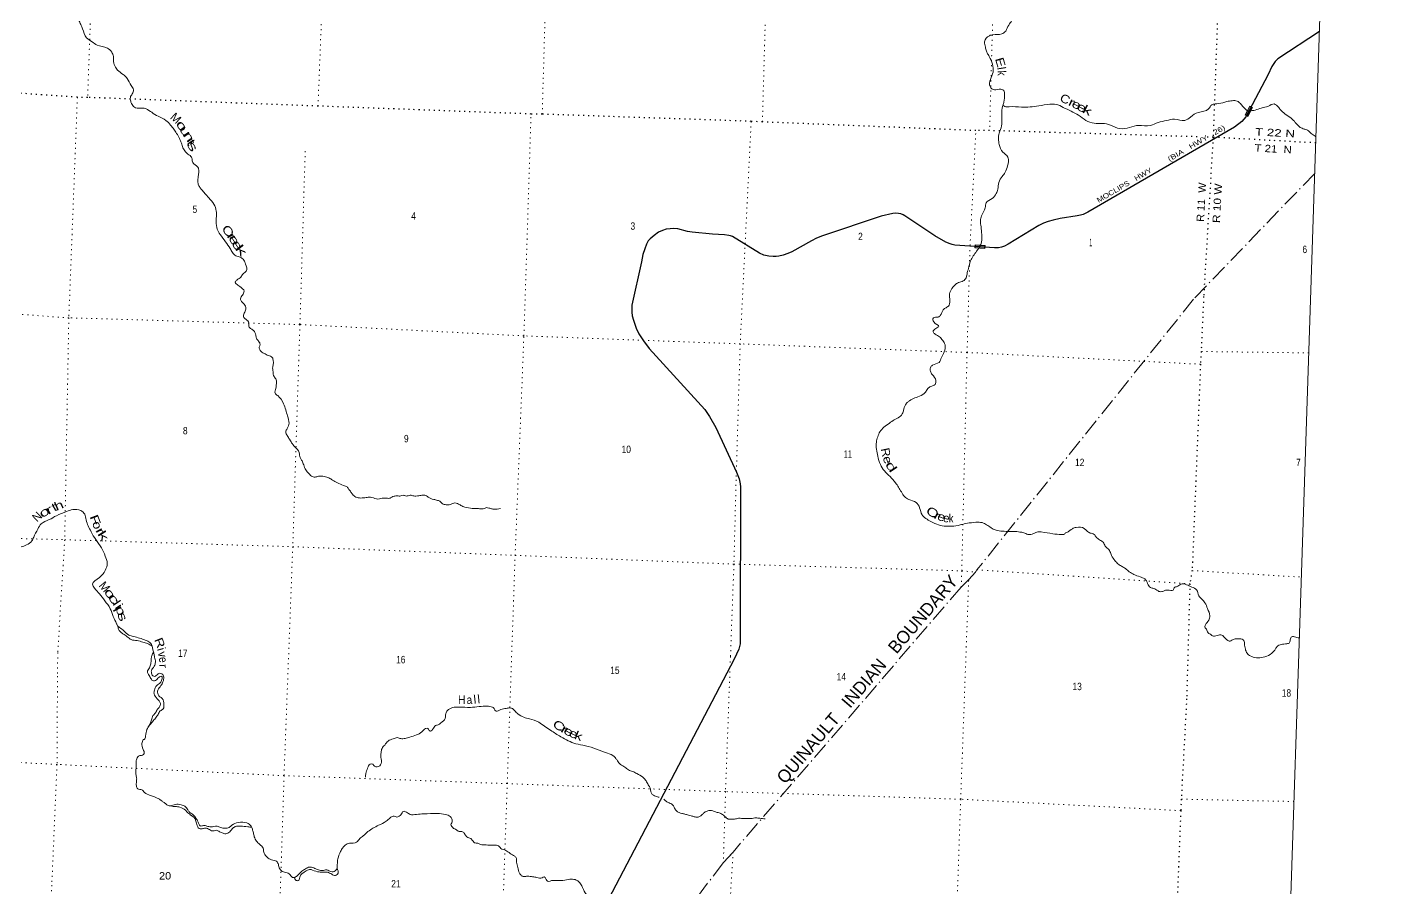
# Model space of a CAD drawing. Header units: feet. Extents: x -845745 to -745759, y -170898 to 15581.
# Drawn here: x -778136 to -745759, y -61884 to -41507 of the extents above; entities that cross this region are included whole.
import ezdxf
from ezdxf.enums import TextEntityAlignment as Align

# ---------------------------------------------------------------- set-up
doc = ezdxf.new("R2010")
doc.units = ezdxf.units.FT
doc.header["$LTSCALE"] = 80
doc.linetypes.add('DOT_DASHED', pattern=[7.7, 5, -1.2, 0.3, -1.2])
doc.linetypes.add('DOTTED', pattern=[1.5, 0.3, -1.2])
for name, color, linetype, lineweight in [('29', 7, 'Continuous', 25), ('31', 7, 'Continuous', 13), ('39', 7, 'Continuous', 13), ('4', 7, 'Continuous', 13), ('44', 7, 'DOT_DASHED', 13), ('6', 7, 'DOTTED', 25), ('7', 7, 'DOTTED', 13)]:
    doc.layers.add(name, color=color, linetype=linetype, lineweight=lineweight)
doc.layers.add('30', color=7, linetype='Continuous')
doc.layers.add('41', color=7, linetype='Continuous')

msp = doc.modelspace()

# ---------------------------------------------------------------- linework, layer by layer
at = {"layer": '29'}
for points in [[(-747539.83, -41607.3), (-748521.52, -42251.58), (-748591.96, -42319.38), (-748671.42, -42435.38), (-748755.24, -42627.71), (-749280.31, -43623.67), (-749381.38, -43740.79), (-749551.37, -43871.43), (-753024.94, -45886.96), (-753134.09, -45937.98), (-753196.61, -45958.16), (-753277.7, -45972.17), (-753678.6, -46037.68), (-753842.03, -46071.18), (-753962.89, -46105.57), (-754073.98, -46145.85), (-754185.89, -46201.97), (-754911.08, -46644.24), (-754994.71, -46687.73), (-755070.72, -46714.81), (-755141.94, -46726.08), (-755236.32, -46730.74), (-756173.37, -46663.21), (-756238.15, -46650.39), (-756286.56, -46636.27), (-756388.05, -46594.67), (-756643.92, -46445.97), (-757358.56, -45969.26), (-757397.48, -45948.02), (-757453.36, -45922.84), (-757509.83, -45912.75), (-757568.32, -45906.69), (-757639.59, -45912.7), (-757917.85, -45980.82), (-759305.83, -46444.48), (-759452.14, -46504.08), (-759570.1, -46567.54), (-760036.05, -46821.94), (-760126.69, -46862.99), (-760241.78, -46900.65), (-760338.6, -46924.87), (-760405.16, -46930.92), (-760471.71, -46932.94), (-760580.63, -46924.87), (-760693.58, -46900.65), (-760798.52, -46857.84), (-761439.32, -46462.88), (-761489.26, -46443.53), (-761527.58, -46433.44), (-761626.87, -46421.56), (-761914.03, -46406.72), (-762393.07, -46358.45), (-762506.81, -46339.59), (-762730.23, -46283.27), (-762827.51, -46272.99), (-762916.25, -46277.03), (-763011.05, -46291.16), (-763093.65, -46315.94), (-763190.56, -46361.79), (-763293.39, -46435.38), (-763388.22, -46515.17), (-763432.59, -46565.63), (-763476.29, -46640.11), (-763517.3, -46749.28), (-763558.17, -46886.93), (-763596.59, -47063.54)], [(-763596.59, -47063.54), (-763819.48, -48088.31), (-763825.89, -48155.95), (-763822.86, -48253.83), (-763814.8, -48336.58), (-763786.68, -48440.21), (-763716.98, -48630.22), (-763654.2, -48763.63), (-763547.55, -48930.93), (-763408.12, -49115.5), (-762093.07, -50555.62), (-761982.4, -50723.07), (-761831.84, -50984.65), (-761341.04, -52039.02), (-761282.83, -52200.42), (-761256.3, -52317.43), (-761251.9, -52391.03), (-761260.34, -55889.61), (-761260.34, -56107.57), (-761290.64, -56238.88), (-761397.49, -56470.85), (-764817.23, -63000.57)]]:
    msp.add_lwpolyline(points, dxfattribs=at)
at = {"layer": '31'}
for p, q in [((-749300.43, -43582.76), (-749189.65, -43372.68)), ((-749189.65, -43372.68), (-749126.63, -43405.92)), ((-755695.41, -46660.32), (-755458.42, -46675.81)), ((-755458.42, -46675.81), (-755463.06, -46746.91))]:
    msp.add_line(p, q, dxfattribs=at)
for points in [[(-749289.62, -43579.41), (-749186.3, -43383.48), (-749137.43, -43409.26), (-749240.76, -43605.19)], [(-755687.94, -46668.82), (-755466.92, -46683.27), (-755470.52, -46738.4), (-755691.54, -46723.95)]]:
    msp.add_lwpolyline(points, close=True, dxfattribs=at)
for points in [[(-749126.63, -43405.92), (-749237.42, -43616), (-749300.43, -43582.76)], [(-755463.06, -46746.91), (-755700.05, -46731.42), (-755695.41, -46660.32)]]:
    msp.add_lwpolyline(points, dxfattribs=at)
at = {"layer": '39'}
for points in [[(-755057.12, -43677.93), (-755061.28, -43510.63), (-755031.01, -43338.93), (-755021.46, -43307.17), (-755003.5, -43225.47), (-754998.66, -43080.75), (-755002.03, -43024.22), (-755088.05, -42969.83), (-755237.94, -42988.93), (-755341, -42911.59), (-755331.01, -42742.95), (-755268.21, -42564.73), (-755357.67, -42200.15), (-755385.62, -42152.52), (-755426.21, -42074.11), (-755449.77, -41976.36), (-755469.8, -41846.57), (-755356.39, -41704.96), (-755270.68, -41680.82), (-755062.43, -41662.46), (-754968.6, -41594.41), (-754897.47, -41452.82), (-754824.04, -41347.57), (-754780.46, -41192.6), (-754748.45, -41069.29), (-754714.44, -40946.08), (-754725.65, -40885.15), (-754795.97, -40839.56), (-754944.64, -40832.54), (-755034.39, -40771.94), (-755147.21, -40645.82), (-755228.56, -40535.28), (-755239.58, -40470.34), (-755171.59, -40395.03), (-755135.47, -40269.91), (-755185.66, -40054.14), (-755220.64, -39857.21), (-755249.76, -39749.13), (-755480.05, -39637.61), (-755681.82, -39603.93), (-755853.72, -39619.97), (-755973.08, -39717.01), (-756054.1, -39727.28), (-756245.68, -39520.95), (-756331.93, -39343.74), (-756363.76, -39122.8), (-756391.11, -38849.73), (-756404.93, -38716.2), (-756425.52, -38640.74), (-756416.94, -38544.52), (-756450.26, -38440.27), (-756590.59, -38469.88), (-756739.7, -38557.47), (-756853.49, -38707.11), (-757047.96, -38774.44), (-757220.16, -38754.23), (-757277.48, -38689.12), (-757318.49, -38491.9), (-757249.75, -38358.25), (-757149.06, -38187.85), (-757170.92, -38053.95), (-757254.75, -37953.36), (-757307.59, -37836.11), (-757279.33, -37664.31), (-757211.92, -37558.78), (-757225.45, -37419.23), (-757369.16, -37350.04), (-757592.19, -37212.68), (-757729.03, -37083.42), (-757812.67, -36978.81), (-757911.79, -36945.95), (-757970.99, -37005.57), (-758088.35, -37060.42), (-758261.24, -36969.72), (-758401.15, -36820.19), (-758489.56, -36773.74), (-758687.29, -36782.52), (-758861.66, -36850.8), (-759047.77, -37039.31), (-759199.54, -37183.13), (-759353.34, -37284.59), (-759502.08, -37321.86), (-759626.92, -37322.01), (-759742.3, -37292.41), (-759893.76, -37216.81), (-760241.76, -36997.05), (-760519.05, -36814.86), (-760851.3, -36475.05), (-761100.93, -36304.23), (-761312.47, -36221.77), (-761434.64, -36207.95)], [(-772727.76, -48797.06), (-772748.92, -48733.65), (-772777.06, -48690.04), (-772837.53, -48648.94), (-772889.02, -48588.13), (-772889.04, -48503.57), (-772961.68, -48421.63), (-773017.47, -48366.65), (-773001.04, -48274.82), (-772962.42, -48182.02), (-772971.15, -48111.15), (-773001.3, -48067.45), (-773064.65, -48002.05), (-773087.72, -47936.54), (-773045.27, -47847.95), (-773002.83, -47759.36), (-773106.18, -47645.77), (-773189.71, -47581.43), (-773212.2, -47546.14), (-773175.39, -47491.51), (-773079.46, -47421.55), (-773029.55, -47345.39), (-772951.99, -47280.6), (-772968.2, -47112.74), (-773008.22, -47022.27), (-773093.38, -46949.8), (-773198.53, -46916.66), (-773277.57, -46842.46), (-773335.38, -46745.11), (-773444.58, -46584.94), (-773571.2, -46409.86), (-773638.01, -46289.94), (-773665.71, -46109.46), (-773658.11, -45948.76), (-773661.96, -45860), (-773716.64, -45696.36), (-773840.38, -45545.57), (-773932.05, -45440.59), (-774010.14, -45346.31), (-774025.46, -45329.48), (-774072.54, -45260.82), (-774096.96, -45181.16), (-774087.92, -45032.61), (-774076.67, -44922.41), (-774079.65, -44857.85), (-774122.91, -44793.4), (-774189.12, -44745.98), (-774229.71, -44667.56), (-774245.9, -44584.26), (-774332.98, -44509.69), (-774388.77, -44454.71), (-774452.61, -44357.08), (-774489.85, -44250.63), (-774534.85, -44137.78), (-774601.66, -44017.87), (-774667.6, -43922.15), (-774743.4, -43821.94), (-774854.88, -43709.98), (-775037.53, -43612.78), (-775190.14, -43519.01), (-775325.25, -43438.14), (-775418.91, -43417.62), (-775571.78, -43414.43), (-775656.47, -43331.92), (-775689.11, -43255.89), (-775696.98, -43166.94), (-775652.62, -43080.45), (-775623.95, -42985.17), (-775675.55, -42884.09), (-775770.4, -42718.55), (-775870.49, -42621.22), (-776000.53, -42518.45), (-776032.78, -42476.67), (-776089.64, -42359.23), (-776100.03, -42195.67), (-776137.46, -42093.25), (-776241.77, -41999.74), (-776484.01, -41927.91), (-776603.13, -41849.82), (-776735.47, -41752.98), (-776826.31, -41545.36), (-776869.68, -41440.64), (-776916.78, -41329.7), (-776921.59, -41261.03), (-776895.39, -41217.97), (-776864.33, -41114.75), (-776996.68, -40975.64), (-777139.9, -40938.68), (-777271.74, -40874.07), (-777423.77, -40810.53), (-777599.44, -40693.53)], [(-747622.68, -44115.76), (-747641.62, -44087.82), (-747734.32, -44020.4), (-747821.14, -43940.89), (-747904.47, -43914.81), (-747993.26, -43876.4), (-748091.44, -43781.17), (-748175.65, -43688.61), (-748315.92, -43589.39), (-748447.4, -43474.47), (-748502.72, -43409.45), (-748615.34, -43321.59), (-748748.68, -43373.68), (-748917.89, -43418.04), (-749063.19, -43467.55), (-749132.26, -43480.4), (-749236.91, -43479.49), (-749341.59, -43394.02), (-749412.31, -43314.18), (-749490.01, -43254.14), (-749606.34, -43244.63), (-749736.25, -43266.68), (-749921.72, -43314.3), (-750088.07, -43340.67), (-750165.24, -43439.7), (-750404.66, -43521.01), (-750593.09, -43630.9), (-750727.76, -43711.11), (-750976.11, -43683.29), (-751156.81, -43715.02), (-751360.18, -43757.77), (-751542.87, -43831.69), (-751820.58, -43828.65), (-752040.31, -43876.66), (-752263.19, -43906.41), (-752486.79, -43823.38), (-752682.14, -43781.95), (-752873.28, -43778.97), (-753069.51, -43713.34), (-753244.71, -43586.29), (-753421.52, -43493.4), (-753610.48, -43401.94), (-753774.28, -43331.8), (-753920.94, -43324.88), (-754188.69, -43366.6), (-754592.76, -43395.85), (-754886.26, -43386.02), (-754986.71, -43381.28), (-755034.29, -43351.4)], [(-755629.59, -53223.68), (-755832.01, -53246.34), (-755990.61, -53279.12), (-756098.51, -53304.22), (-756294.8, -53325.16), (-756473.41, -53312.7), (-756643.99, -53258.35), (-756888.94, -53115.93), (-756948.36, -53052.73), (-757006.87, -52884.89), (-757091.47, -52758.09), (-757263.5, -52691.59), (-757364.82, -52620.37), (-757440.24, -52512.13), (-757578.92, -52294.19), (-757708.98, -52149.15), (-757841.51, -52014.05), (-757935.12, -51864.68), (-757998.03, -51662.4), (-758028.69, -51501.91), (-758032.67, -51330.6), (-758000.56, -51205.29), (-757946.55, -51085.03), (-757852.93, -50978.72), (-757721.52, -50882.25), (-757607.03, -50803.1), (-757484.99, -50734.37), (-757407.91, -50637.35), (-757379.53, -50548.09), (-757327.24, -50421.72), (-757276.55, -50371.77), (-757152.31, -50299.11), (-757012.85, -50245.3), (-756871.29, -50147.29), (-756812.97, -50063.48), (-756742.09, -50012.47), (-756643.1, -49962.78), (-756620.84, -49875.25), (-756710.52, -49728.08), (-756753.3, -49653.59), (-756753.33, -49569.03), (-756702.17, -49509.04), (-756547.98, -49441.82), (-756490.33, -49329.79), (-756423.5, -49194.04), (-756405.47, -49025.78), (-756460.99, -48922.5), (-756535.44, -48836.44), (-756643.18, -48772.98), (-756686.91, -48718.57), (-756622.65, -48637.05), (-756553.89, -48587.95), (-756673.88, -48485.65), (-756681.47, -48390.67), (-756571.75, -48369.68), (-756517.71, -48333.98), (-756448.68, -48194.3), (-756382.11, -48149.12), (-756310.86, -48090.08), (-756293.69, -47939.9), (-756290.39, -47785.04), (-756173.45, -47611.38), (-756086.03, -47551.08), (-755975.55, -47514.02), (-755907.56, -47438.71), (-755885.39, -47353.19), (-755852.71, -47215.82), (-755800.06, -47039.13), (-755658.35, -46810.28), (-755560.25, -46651.84), (-755536.98, -46415.38), (-755552.35, -46229.44), (-755565.69, -46085.87), (-755540.18, -45972.32), (-755454.72, -45783.09), (-755430.93, -45663.42), (-755287.09, -45559.48), (-755194.9, -45441.03), (-755156, -45342.2), (-755132.13, -45178.25), (-755055.17, -45040.95), (-754981.92, -44939.72), (-754924.28, -44785.42), (-754906.13, -44699.7), (-754918.51, -44578.33), (-755039.85, -44461.88), (-755121.79, -44278.83), (-755141.92, -44151.05), (-755121.21, -44011.11), (-755068.84, -43840.44), (-755057.12, -43677.93)], [(-766934.16, -52905.61), (-767009.25, -52918.17), (-767109.98, -52919.46), (-767181.45, -52897.97), (-767237.32, -52887.28), (-767281.52, -52885.19), (-767316.62, -52903.67), (-767375.36, -52910.96), (-767477.72, -52904.12), (-767602.37, -52900.25), (-767774.19, -52872.01), (-767870.92, -52831.21), (-767951.38, -52787.14), (-768011.08, -52772.25), (-768125.68, -52811.13), (-768216.36, -52812.89), (-768309.74, -52786.34), (-768352.04, -52744.08), (-768422.93, -52710.53), (-768512.48, -52688.19), (-768644.8, -52633.63), (-768683.55, -52601.6), (-768769.47, -52587.48), (-768866.75, -52601.01), (-768935.53, -52607.83), (-768987.86, -52607.37), (-769067.55, -52589.52), (-769163.11, -52609.17), (-769240.8, -52591.41), (-769293.79, -52605.02), (-769374.34, -52605.24), (-769453.26, -52613.6), (-769502.43, -52631.41), (-769564.22, -52660.7), (-769646.58, -52656.82), (-769731.34, -52660.87), (-769798.59, -52677.83), (-769871, -52676.42), (-770012.02, -52635.54), (-770115.15, -52644.77), (-770238.45, -52655.06), (-770356.32, -52635.4), (-770437.65, -52567.14), (-770484.65, -52496.47), (-770520.82, -52452.49), (-770566.28, -52391.96), (-770649.23, -52357.85), (-770793.22, -52294.68), (-770909.09, -52232.85), (-770995.11, -52178.46), (-771102.36, -52147.22), (-771240.98, -52140.68), (-771322.38, -52158.99), (-771405.81, -52134.92), (-771488.68, -52056.52), (-771558.64, -51960.61), (-771581.9, -51899.12), (-771601.53, -51845.85), (-771641.54, -51755.38), (-771690.37, -51638.32), (-771689.32, -51616.22), (-771774.89, -51467.24), (-771864.75, -51366.36), (-771919.02, -51279.25), (-771928.4, -51264.71), (-771982.57, -51175.59), (-772017.04, -51095.45), (-771980.71, -51008.58), (-771938.56, -50883.74), (-771976.69, -50710.82), (-772016.24, -50568.03), (-772067.66, -50420.65), (-772207.58, -50228.83), (-772267.29, -50171.66), (-772255.85, -50057.44), (-772238.48, -49903.25), (-772244.14, -49852.65), (-772294.87, -49775.77), (-772317.77, -49663.96), (-772326.51, -49550.81), (-772310.17, -49460.99), (-772311.72, -49408.57), (-772338.05, -49326.8), (-772428.47, -49280.26), (-772530.75, -49229.12), (-772624.04, -49158.29), (-772644.64, -49082.83), (-772625.62, -49021.31), (-772660.08, -48941.17), (-772709.18, -48872.42), (-772727.76, -48797.06)], [(-775393.82, -58376.88), (-775371.43, -58371.9), (-775335.58, -58295.07), (-775303.97, -58137.52), (-775257.88, -58057.16), (-775172.58, -57956.5), (-775103.92, -57867.13), (-775039.38, -57779.58), (-774987.17, -57697.49), (-774918.31, -57646.38), (-774901.41, -57544.51), (-774941.05, -57403.72), (-774999.52, -57362.72), (-775037.32, -57310.6), (-775046.35, -57203.48), (-774972.91, -57098.23), (-774924.24, -57005.9), (-774904.95, -56896.09), (-774916.93, -56851.23), (-774995.29, -56805.26), (-775084.43, -56859.43), (-775119.72, -56881.93), (-775163.25, -56865.78), (-775199.35, -56777.51), (-775199.93, -56747.28), (-775132.43, -56639.74), (-775103.76, -56544.46), (-775122.16, -56422.8), (-775138.35, -56339.5), (-775164.5, -56253.71), (-775176.77, -56172.6), (-775232.76, -56079.37), (-775344.8, -56021.74), (-775477.5, -55975.21), (-775620.62, -55936.24), (-775735.72, -55900.61), (-775855.62, -55796.31), (-775950.82, -55723.37), (-776010.34, -55662.18), (-776024.99, -55631.29), (-776101.57, -55462.59), (-776171.37, -55278.11), (-776303.35, -55088.68), (-776430.35, -54921.63), (-776542.98, -54791.5), (-776590.84, -54696.63), (-776430.37, -54539.12), (-776293.62, -54372.44), (-776243.16, -54199.67), (-776291.53, -54030.29), (-776382.94, -53834.72), (-776516.65, -53639.17), (-776626.62, -53452.8), (-776742.27, -53173.54), (-776778.09, -53036.97), (-776870.81, -52954.08), (-777058.99, -52931.11), (-777206.01, -52974.5), (-777448.3, -53073.79), (-777619.79, -53166.36), (-777805.64, -53264.29), (-777888.06, -53389.24), (-777985.87, -53583.93), (-778026.3, -53672.62), (-778155.52, -53765.17), (-778280.44, -53809.6), (-778350.56, -53802.27), (-778457.16, -53714.69), (-778572.85, -53606.56), (-778661.27, -53517.83), (-778807.29, -53412.3), (-778996.44, -53351.69), (-779059.92, -53343.95), (-779116.64, -53326.97)], [(-748014.42, -55964.97), (-748074.17, -55961.77), (-748179.07, -55933.63), (-748228.1, -55988.81), (-748248.55, -56080.45), (-748312.25, -56107.64), (-748445.89, -56123.48), (-748545.17, -56179.19), (-748568.98, -56214.3), (-748710.9, -56362.62), (-748873.03, -56427.45), (-749030.68, -56440.14), (-749179.54, -56394.86), (-749251.12, -56333.1), (-749294.77, -56234.41), (-749314.81, -56104.62), (-749342.67, -56012.71), (-749476.7, -55994.3), (-749583.84, -56003.34), (-749652.13, -56042.4), (-749766.18, -55984.67), (-749854.89, -55901.97), (-749962.03, -55911.01), (-750073.19, -55919.85), (-750102.28, -55896.33), (-750176.43, -55846.53), (-750214.82, -55764.19), (-750245.44, -55730.54), (-750239.92, -55656.31), (-750162.46, -55551.25), (-750135.32, -55445.83), (-750189.62, -55274.16), (-750251.56, -55136.35), (-750322.18, -55054.5), (-750394.62, -54968.54), (-750448.62, -54833.13), (-750560.09, -54763.44), (-750684.37, -54709.26), (-750818.69, -54696.88), (-750924.28, -54758.33), (-750967.04, -54768.4), (-751004.43, -54835.08), (-751131.28, -54835.13), (-751204.17, -54843.77), (-751269.98, -54872.88), (-751361.82, -54856.47), (-751463.72, -54797.3), (-751539.3, -54777.63), (-751609.07, -54677.7), (-751678.55, -54571.75), (-751788.96, -54522.25), (-751931.33, -54467.21), (-752042.99, -54401.55), (-752134.08, -54326.79), (-752208.43, -54281), (-752290.62, -54230.82), (-752365.74, -54158.83), (-752445.08, -54048.38), (-752474.56, -53990.62), (-752512.47, -53898.24), (-752546.82, -53858.37), (-752610.46, -53798.99), (-752664.35, -53703.84), (-752750.18, -53645.44), (-752823.76, -53583.58), (-752876.97, -53516.65), (-752968.05, -53484.16), (-753046.22, -53434.17), (-753107.94, -53376.9), (-753297.94, -53349.82), (-753390.15, -53383.72), (-753442.18, -53419.51), (-753504.54, -53460.86), (-753549.69, -53478.86), (-753573.12, -53505.94), (-753646.39, -53522.61), (-753852.74, -53500.8), (-754130.66, -53459.5), (-754235.5, -53462.6), (-754309.63, -53497.35), (-754445.47, -53517.12), (-754538.27, -53478.51), (-754634.13, -53461.91), (-754772.28, -53445.32), (-754873.11, -53448.62), (-755049.9, -53440.28), (-755191.77, -53417.47), (-755288.5, -53376.67), (-755395.76, -53303.16), (-755497.85, -53248.01), (-755629.59, -53223.68)], [(-775178.07, -56163.15), (-775292.16, -56100.72), (-775399.31, -56067.48), (-775536.6, -56032.82), (-775676.37, -56008.1), (-775771.87, -55941.19), (-775871.19, -55870.06), (-775941.13, -55816.43), (-775976.83, -55762.4), (-775986.51, -55711.62), (-775985.64, -55693.21)], [(-775278.35, -58086.47), (-775196.61, -57911.07), (-775163.63, -57809.95), (-775108.55, -57752.16), (-775060.26, -57667.87), (-775004.8, -57602.04), (-774986.94, -57522.35), (-775062.07, -57408.08), (-775137.01, -57289.79), (-775127.18, -57209.73), (-775110.17, -57148.12), (-775073.64, -57099.51), (-774987.95, -57033.1), (-774951.91, -56952.26), (-774950.49, -56879.85), (-775024.05, -56902.55), (-775098.07, -56977.57), (-775150.97, -56989.17), (-775210.59, -56929.98), (-775266.49, -56834.74), (-775293.67, -56771.04), (-775247.11, -56680.64), (-775212.32, -56583.63), (-775202.89, -56469.32), (-775189.23, -56393.47), (-775147.94, -56302)], [(-763178.03, -59741.71), (-763212.26, -59734.88), (-763311.1, -59695.99), (-763357.22, -59649.52), (-763378, -59578.08), (-763393.14, -59514.96), (-763447.21, -59423.83), (-763499.38, -59334.8), (-763564.55, -59265.29), (-763701.56, -59182.32), (-763803.94, -59133.2), (-763902.87, -59096.32), (-763986.31, -59029.97), (-764090.02, -58966.69), (-764160.36, -58878.82), (-764200.08, -58824.6), (-764238.17, -58778.51), (-764401.49, -58698.33), (-764656.85, -58605.75), (-764922.72, -58522.74), (-765149.94, -58473.77), (-765500.6, -58310.26), (-765749.08, -58157.61), (-765893.37, -58058.19), (-766023.98, -57967.47), (-766245.47, -57882.53), (-766380.75, -57847.96), (-766519.96, -57768.92), (-766594.99, -57694.92), (-766633.36, -57654.85), (-766708.56, -57627.15), (-766799.63, -57636.94), (-766925.89, -57667.22), (-766987.68, -57696.52), (-767063.55, -57682.87), (-767074.27, -57654.18), (-767120.59, -57611.73), (-767248.21, -57585.57), (-767440.01, -57596.65), (-767644.25, -57615.2), (-767915.65, -57606.42), (-768069.28, -57619.3), (-768189.32, -57688.13), (-768224.88, -57758.92), (-768260.23, -57910.26), (-768325.17, -57963.56), (-768392.4, -58022.8), (-768467.78, -58041.39), (-768538.83, -58138.69), (-768601.19, -58180.04), (-768637.17, -58132.04), (-768672.38, -58110.25), (-768795, -58191.03), (-768919.43, -58267.7), (-769082.91, -58318.36), (-769191, -58347.49), (-769294.03, -58354.7), (-769373.24, -58326.81)], [(-769390.17, -60216.4), (-769451.4, -60191.37), (-769475.6, -60192.24), (-769541.79, -60229.38), (-769640.2, -60309.29), (-769822.03, -60407.41), (-770070.71, -60556.73), (-770182.03, -60654.15), (-770263.71, -60720.76), (-770340.4, -60809.75), (-770504.55, -60832.2), (-770609.39, -60877.58), (-770668.68, -60939.2), (-770719.16, -61027.42), (-770783.78, -61201.53), (-770796.27, -61337.84), (-770801.98, -61416.08), (-770845.58, -61486.5), (-770947.08, -61503.86), (-771047.92, -61464.87), (-771149.22, -61478.21), (-771241.06, -61461.8), (-771328.22, -61431.51), (-771381.23, -61402.84), (-771475.84, -61402.4), (-771570.72, -61450.27), (-771652.11, -61510.85), (-771730.25, -61587.69), (-771805.23, -61640.52), (-771853.73, -61644.27), (-771934.12, -61555.92), (-772045.19, -61520.48), (-772143.08, -61461.51), (-772186.54, -61358.8), (-772222.82, -61274.54), (-772257.84, -61248.73), (-772382.98, -61212.63), (-772476.37, -61143.8), (-772540.02, -61042.15), (-772549.71, -60949.08), (-772637.94, -60856.34), (-772706.93, -60782.62), (-772762.45, -60679.34), (-772784.29, -60587.72), (-772808.14, -60496), (-772836.96, -60424.17), (-772936.18, -60351.04), (-773139.09, -60341.47), (-773291.08, -60404.76), (-773355.92, -60456.05), (-773459.61, -60477.33), (-773553.47, -60460.82), (-773644.55, -60428.34), (-773792.34, -60445.52), (-773886, -60425), (-773965.98, -60413.17), (-774042.89, -60421.62), (-774076.87, -60373.71), (-774103.68, -60301.99), (-774158.13, -60218.89), (-774225.12, -60145.27), (-774297.27, -60095.56), (-774334.98, -60041.43), (-774405.51, -59957.58), (-774496.59, -59925.09), (-774566.24, -59907.72), (-774632.82, -59910.61), (-774743.3, -59947.68), (-774817.06, -59932.12), (-774879.06, -59880.87), (-774939.44, -59837.76), (-775007.66, -59790.25), (-775123.91, -59736.45), (-775224.75, -59697.46), (-775360.43, -59628.65), (-775423.87, -59565.26), (-775523.56, -59544.45), (-775554.38, -59472.54), (-775551.64, -59372.01), (-775547.74, -59289.65), (-775565.28, -59192.19), (-775566.65, -59093.48), (-775557.2, -59021.45), (-775562.4, -58918.53), (-775546.16, -58830.71), (-775486.4, -58759.04), (-775413.31, -58746.39), (-775373.24, -58708.02), (-775394.7, -58608.36), (-775424.21, -58466.04), (-775393.82, -58376.88)], [(-769373.24, -58326.81), (-769477.51, -58360.14), (-769590.66, -58411.17), (-769673.67, -58505.9), (-769737.83, -58585.41), (-769760.76, -58687), (-769764.07, -58799.58), (-769754.85, -58944.97), (-769853.16, -59022.87), (-769914.87, -59007.88), (-769958.89, -58959.5), (-770017.15, -58956.75), (-770080.26, -59056.45), (-770120.21, -59177.37), (-770128.6, -59269.58)], [(-760663.53, -60251.76), (-760787.9, -60241.86), (-760882.03, -60231.38), (-760999.6, -60247.98), (-761114.3, -60246.59), (-761226.99, -60245.3), (-761293.19, -60240.16), (-761346.09, -60251.76), (-761441.18, -60261.36), (-761539.71, -60258.73), (-761617.5, -60200.7), (-761654.25, -60168.77), (-761734.43, -60118.68), (-761823.88, -60094.33), (-761905.11, -60066.34), (-761960.98, -60055.65), (-762040.19, -60070.03), (-762123.02, -60118.46), (-762177.91, -60172.24), (-762233.86, -60205.84), (-762306.66, -60212.47), (-762344.45, -60202.63), (-762416.11, -60185.16), (-762481.55, -60163.95), (-762567.17, -60143.8), (-762636.73, -60124.42), (-762702.36, -60107.23), (-762770.58, -60059.72), (-762819.11, -59978.91), (-762864.38, -59914.37), (-762962.83, -59867.44), (-763027.22, -59824.14), (-763067, -59786.4)], [(-772820.86, -60456.84), (-772918.27, -60440.47), (-773086.73, -60426.48), (-773216.16, -60438.49), (-773283.21, -60493.71), (-773367.84, -60580.31), (-773461.68, -60606.08), (-773540.99, -60580.19), (-773582.23, -60558.11), (-773665.28, -60526.01), (-773754.62, -60541.92), (-773843.03, -60495.48), (-773942.81, -60476.67), (-774018, -60491.24), (-774067.94, -60482.85), (-774121.73, -60385.69), (-774151.32, -60287.66), (-774184.63, -60225.69), (-774246.83, -60178.47), (-774334.28, -60111.93), (-774393.81, -60050.74), (-774525.27, -59978.1), (-774629.26, -59963.12), (-774685.42, -59958.46), (-774737.85, -59946.71)], [(-764158.55, -64457.48), (-764185.06, -64422.01), (-764217.6, -64343.97), (-764249.41, -64207.58), (-764264.84, -64108.21), (-764285.15, -64026.72), (-764293.21, -63941.79), (-764316.95, -63890.34), (-764354.47, -63832.2), (-764381.75, -63770.51), (-764376.13, -63694.28), (-764319.62, -63606.35), (-764288.83, -63551.43), (-764282.34, -63499.4), (-764280.65, -63420.96), (-764290.24, -63325.89), (-764303.66, -63226.61), (-764319.3, -63088.97), (-764330.05, -62975.73), (-764349.98, -62886.2), (-764372.58, -62810.65), (-764367.9, -62754.5), (-764337.5, -62707.62), (-764262.81, -62618.54), (-764245.9, -62558.94), (-764289.93, -62468.28), (-764381.71, -62365.3), (-764460.28, -62238.79), (-764522.59, -62151.29), (-764622.19, -62086.2), (-764763.21, -62045.32), (-764862.6, -62060.76), (-764926.62, -62009.42), (-765007.12, -61838.53), (-765071.53, -61752.95), (-765137.65, -61703.52), (-765253.51, -61683.96), (-765407.52, -61704.88), (-765619.41, -61715.01), (-765726.27, -61718.02), (-765791.5, -61735.08), (-765836.66, -61710.8), (-765864.61, -61663.18), (-765895.33, -61631.53), (-765948.7, -61653.17), (-766069.05, -61643.46), (-766170.94, -61626.57), (-766295.11, -61612.66), (-766374.13, -61623.03), (-766418.04, -61614.91), (-766462.16, -61568.54), (-766484.84, -61537.27), (-766518.93, -61406.82), (-766551.31, -61282.49), (-766557.17, -61193.63), (-766594.97, -61141.51), (-766704.53, -61073.94), (-766807.77, -61000.61), (-766922.3, -60952.93), (-766954.83, -60917.17), (-767001.53, -60882.76), (-767093.84, -60876.39), (-767202.71, -60879.3), (-767335.11, -60869.03), (-767409.25, -60861.5), (-767472.11, -60828.34), (-767546.26, -60820.81), (-767576.78, -60785.15), (-767592.19, -60770.33), (-767655.82, -60710.96), (-767709.31, -60692.33), (-767766.91, -60633.24), (-767816.11, -60566.5), (-767881.93, -60553.32), (-767931.86, -60544.93), (-767986.4, -60506.12), (-768043.52, -60479.26), (-768081.71, -60435.18), (-768105.64, -60387.75), (-768087.86, -60352.35), (-768083.1, -60251.92), (-768122.92, -60199.71), (-768231.41, -60152.31), (-768425.62, -60129.05), (-768750.11, -60135.88), (-768919.81, -60148.01), (-769070.86, -60148.93), (-769158.89, -60094.45), (-769232.56, -60076.88), (-769290.69, -60156.68), (-769390.17, -60216.4)], [(-770804.87, -61430.87), (-770776.99, -61483.7), (-770788.74, -61561.66), (-770862.77, -61594.4), (-770951.37, -61551.97), (-771060.34, -61514.62), (-771143.18, -61520.77), (-771223.35, -61512.96), (-771380.44, -61471.32), (-771416.03, -61457.57), (-771501.27, -61471.66), (-771609.15, -61539.05), (-771670.36, -61598.57), (-771720.26, -61717), (-771787.9, -61699.72), (-771813.65, -61648.17), (-771816.26, -61645.02)]]:
    msp.add_spline(points, degree=3, dxfattribs=at)
at = {"layer": '4'}
msp.add_lwpolyline([(-838938.61, 15580.59), (-807880.31, 14447.97), (-776820.49, 13358.06), (-745759.19, 12310.89), (-751809.61, -170897.82), (-783122.91, -169842.15), (-814434.73, -168743.41)], dxfattribs=at)
at = {"layer": '44'}
msp.add_lwpolyline([(-747650.8, -44967.44), (-750520.24, -47944.23), (-755651.05, -54358.11), (-755687.77, -54410.73), (-755845.08, -54586.51), (-756022.58, -54763.35), (-761425.73, -61041.2), (-761654.96, -61290.09), (-764274.02, -64727.84), (-764341.73, -64797.12), (-765411.89, -65970.97), (-766843.72, -67590.14), (-767049.14, -67803.91), (-767331.67, -68079.28), (-768608.41, -69481.81), (-768822.15, -69701.23), (-772555.72, -74310.41), (-773001.64, -75009.67), (-775656.84, -78422.61)], dxfattribs=at)
at = {"layer": '6'}
for points in [[(-749704.46, -33435.35), (-749709.78, -33558.27), (-749862.09, -38777.35), (-750058.08, -44111.13), (-750282.97, -47885.34), (-750340.45, -49185.16), (-750356.71, -49486.38), (-750553.8, -54375.19), (-750608.81, -54686.66), (-750685.26, -57408.92), (-750811.95, -59788.58), (-750824.78, -60059.76), (-751023.72, -65157.86), (-751030.44, -65385.04), (-751220.93, -70262.08), (-751233.59, -70486.97), (-751436.84, -75846.58)], [(-750433.94, -44099.83), (-755349.96, -43951.99), (-755676.17, -43952.71), (-760730.33, -43748.42), (-760995.42, -43733.89), (-765944.53, -43564.76), (-766208.09, -43560.37), (-771252.96, -43372.63), (-776707.76, -43167.55), (-776951.23, -43164.12), (-778760.56, -43036.32)], [(-747626.9, -44243.75), (-750058.08, -44111.13), (-750226.9, -44106.05)]]:
    msp.add_lwpolyline(points, dxfattribs=at)
at = {"layer": '7'}
for p, q in [((-747791.18, -49218.39), (-750340.45, -49185.16)), ((-750553.8, -54375.19), (-747966.55, -54528.39)), ((-748142.1, -59844.26), (-750811.95, -59788.58))]:
    msp.add_line(p, q, dxfattribs=at)
for points in [[(-776210.7, -32541.6), (-776524.25, -35203.94), (-776524.94, -37941.86), (-776707.76, -43167.55)], [(-771252.96, -43372.63), (-771041.02, -37957.06), (-770903.29, -32723.04)], [(-754994.26, -33259.47), (-755025.41, -33305.4), (-755203.72, -38563.52), (-755349.96, -43951.99)], [(-765944.53, -43564.76), (-765788.8, -38273.37), (-765672.73, -35362.54)], [(-760730.33, -43748.42), (-760580.34, -38450.71), (-760493.9, -36834.96)], [(-776951.23, -43164.12), (-777154.05, -48386.85), (-777251.73, -53642.74), (-777416.21, -56310.52), (-777422.73, -56873.9), (-777433.09, -58965.13), (-777558.19, -61822), (-777607.36, -63073.9), (-777696.83, -64241.36), (-777818.92, -69417.58), (-778082.14, -74852.88)], [(-767299.19, -75259.07), (-766989.93, -69616.57), (-766843.72, -67590.14), (-767049.14, -67803.91), (-766954.62, -64699.99), (-766773.25, -59419.87), (-766585.89, -54013.2), (-766378.18, -48814.85), (-766208.09, -43560.37)], [(-760995.42, -43733.89), (-761256.87, -49004.19), (-761352.87, -52224.81), (-761405.06, -54221.45), (-761486.37, -56407.98), (-761603.62, -59609.47), (-761654.96, -61290.09), (-761425.73, -61041.2), (-761648.4, -64853.76), (-761865.58, -70039.58), (-762118.68, -75388.79)], [(-756740.78, -75644.6), (-756412.11, -70272.78), (-756221.05, -65085.73), (-756034.9, -59789.73), (-755845.08, -54586.51), (-756022.58, -54763.35), (-756010.45, -54379.4), (-755884.53, -49207.39), (-755813.18, -46678.15), (-755676.17, -43952.71)], [(-771557.13, -44439.36), (-771680.99, -48546.49), (-771851.46, -53809), (-772057.67, -59230.88), (-772229.09, -64513.49), (-772361.07, -68218.01)], [(-750356.71, -49486.38), (-755884.53, -49207.39), (-761256.87, -49004.19), (-766378.18, -48814.85), (-771680.99, -48546.49), (-777154.05, -48386.85), (-778940.28, -48260.68)], [(-779123.8, -53595.23), (-777251.73, -53642.74), (-771851.46, -53809), (-766585.89, -54013.2), (-761405.06, -54221.45), (-756010.45, -54379.4), (-755687.77, -54410.73), (-755651.05, -54358.11), (-750608.81, -54686.66)], [(-750824.78, -60059.76), (-756034.9, -59789.73), (-761603.62, -59609.47), (-766773.25, -59419.87), (-772057.67, -59230.88), (-777433.09, -58965.13), (-779305.27, -58869.96)]]:
    msp.add_lwpolyline(points, dxfattribs=at)

# ---------------------------------------------------------------- texts
at = {"layer": '30'}
for s, width, p in [('(BIA   HWY   26)', 1.3, (-751089.55, -44688.87)), ('MOCLIPS   HWY', 1.2, (-752769.82, -45665.8))]:
    msp.add_text(s, height=120, rotation=30.124, dxfattribs=dict(at, width=width)).set_placement(p)
at = {"layer": '41'}
for s, rotation, width, p in [('E', 286.263, 1.3, (-755190.86, -42362.78)), ('k', 271.972, 0.9, (-755160.29, -42594)), ('C', 335.133, 1.2, (-753604.5, -43294.49)), ('r', 334.349, 1.5, (-753446.62, -43369.7)), ('e', 333.995, 1.35, (-753336.67, -43423.53)), ('e', 331.727, 1.45, (-753212.83, -43489.89)), ('k', 332.786, 1.6, (-753080.34, -43561.42)), ('o', 306.458, 1.7, (-774558.81, -43896.97)), ('u', 305.945, 1.85, (-774476.4, -44024.51)), ('n', 304.85, 1.75, (-774396.03, -44150.1)), ('t', 302.056, 1.45, (-774339.99, -44278.39)), ('s', 301.506, 1.8, (-774311.96, -44374.74)), ('C', 302.785, 1.4, (-773472.23, -46379.37)), ('r', 305.753, 1.85, (-773380.59, -46509.27)), ('e', 304.504, 1.65, (-773318.67, -46601.15)), ('e', 304.066, 1.6, (-773247.33, -46720.74)), ('k', 307.505, 1.95, (-773151.07, -46847.83)), ('R', 282.145, 1.1, (-757905.95, -51594.69)), ('e', 289.584, 1.2, (-757858.01, -51782.36)), ('d', 303.17, 1.75, (-757761.41, -51967.23)), ('h', 24.018, 1.4, (-777348.68, -52919.93)), ('o', 35.662, 1.65, (-777680.5, -53067.96)), ('r', 28.473, 1.6, (-777577.64, -53022.07)), ('t', 28.247, 1.35, (-777453.64, -52958.35)), ('F', 290.626, 1.55, (-776621.11, -53208.94)), ('C', 325.747, 1.45, (-756764.06, -53075.54)), ('r', 330.563, 1.65, (-756632.86, -53152.97)), ('e', 338.997, 1.25, (-756522.51, -53192.45)), ('k', 359.243, 0.85, (-756262.28, -53233.73)), ('o', 292.152, 1.25, (-776573.85, -53332.14)), ('r', 299.427, 1.65, (-776494.77, -53483.72)), ('k', 301.662, 1.75, (-776423.55, -53601.87)), ('o', 306.987, 1.7, (-776260.28, -54978.25)), ('c', 306.726, 1.9, (-776169.23, -55103.58)), ('l', 303.006, 1.35, (-776103.44, -55194.32)), ('p', 298.98, 1.55, (-776016.23, -55368.5)), ('i', 302.987, 1.4, (-776050.83, -55275.46)), ('s', 294.515, 1.55, (-775973.52, -55504.44)), ('R', 291.364, 1.25, (-775092.64, -56121.08)), ('e', 277.232, 0.9, (-775016.29, -56498.93)), ('H', 359.975, 0.9, (-767851.63, -57530.96)), ('a', 4.952, 0.9, (-767661.36, -57533.72)), ('C', 327.38, 1.4, (-765605.41, -58130.83)), ('r', 329.489, 1.65, (-765465.62, -58214.81)), ('e', 331.282, 1.45, (-765366.1, -58269.92)), ('e', 335.402, 1.3, (-765242.64, -58328.54)), ('k', 339.983, 1.35, (-765115.77, -58383.1))]:
    msp.add_text(s, height=200, rotation=rotation, dxfattribs=dict(at, width=width)).set_placement(p, align=Align.CENTER)
for s, rotation, p in [('l', 279.257, (-755166.4, -42492.45)), ('M', 315.857, (-774689.85, -43729.66)), ('N', 43.759, (-777837.88, -53168.37)), ('e', 348.228, (-756393.12, -53227.48)), ('M', 310.41, (-776384.45, -54821.27)), ('i', 286.239, (-775058.88, -56261.36)), ('v', 280.55, (-775033.07, -56374.45)), ('r', 272.112, (-775013.56, -56637.12)), ('l', 5.427, (-767439.16, -57516.21)), ('l', 6.427, (-767528.69, -57523.39))]:
    msp.add_text(s, height=200, rotation=rotation, dxfattribs=at).set_placement(p, align=Align.CENTER)
at = {"layer": '44'}
msp.add_text('QUINAULT   INDIAN   BOUNDARY', height=300, rotation=49.432, dxfattribs=at).set_placement((-760192.68, -59447.42))
at = {"layer": '6'}
for s, rotation, width, p in [('T 22 N', 356.878, 1.35, (-749070.14, -44064.87)), ('T 21  N', 356.878, 1.15, (-749080.84, -44447.29)), ('R 11  W', 86.59, 1.1, (-750278.4, -46117.81)), ('R 10 W', 86.59, 1.2, (-749899.89, -46146.05))]:
    msp.add_text(s, height=175, rotation=rotation, dxfattribs=dict(at, width=width)).set_placement(p)
at = {"layer": '7'}
for s, width, p in [('5', 0.85, (-774224.91, -45903.33)), ('4', 0.85, (-769045.27, -46059.76)), ('3', 0.85, (-763854.09, -46301.04)), ('2', 0.85, (-758464.5, -46547.59)), ('1', 0.4, (-752988.29, -46690.17)), ('6', 0.85, (-747942.68, -46853.98)), ('8', 0.85, (-774451.95, -51146.67)), ('9', 0.85, (-769217.87, -51334.95)), ('10', 0.85, (-764064.38, -51589.55)), ('11', 0.65, (-758804.7, -51702.52)), ('12', 0.85, (-753327.37, -51899.78)), ('7', 0.85, (-748093.3, -51899.78)), ('17', 0.85, (-774564.92, -56418.41)), ('16', 0.85, (-769405.02, -56570.22)), ('15', 0.85, (-764334, -56823.64)), ('14', 0.85, (-758972.64, -56974.25)), ('13', 0.85, (-753388.38, -57206.17)), ('18', 0.85, (-748432.19, -57359.79)), ('20', 1.1, (-775017.91, -61690.94)), ('21', 0.85, (-769519.12, -61879.21))]:
    msp.add_text(s, height=175, dxfattribs=dict(at, width=width)).set_placement(p)

doc.saveas('drawing.dxf')
